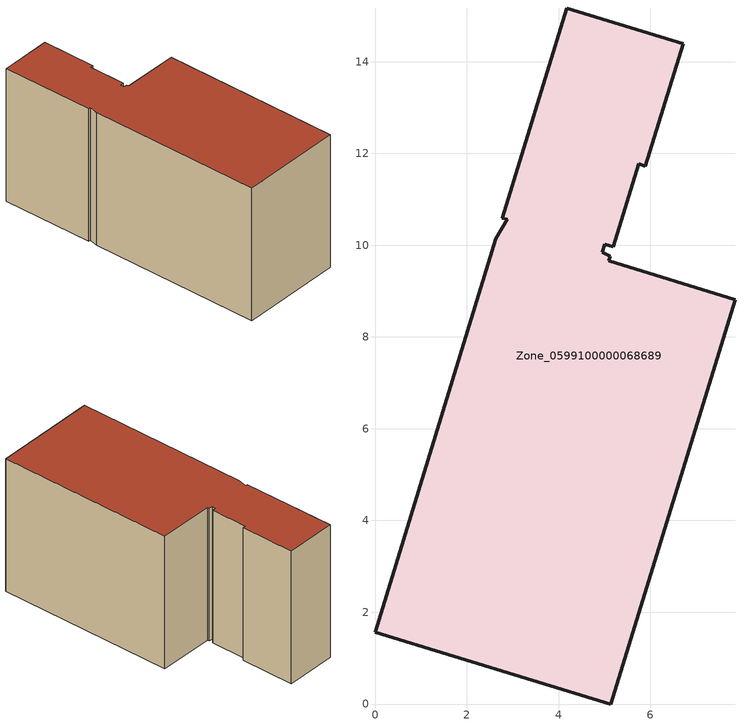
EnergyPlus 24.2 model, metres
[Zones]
Zone_0599100000068689
 floor ground (C_G): 5.01,10.02 4.95,9.84 5.12,9.76 5.09,9.66 7.85,8.81 5.14,0 0,1.57 2.63,10.14 2.88,10.56 2.77,10.59 4.18,15.17 6.71,14.39 5.89,11.72 5.74,11.77 5.19,9.97 z0
 wall outside (C_F): 7.85,8.81 5.09,9.66 5.12,9.76 4.95,9.84 5.01,10.02 5.19,9.97 5.74,11.77 5.89,11.72 6.71,14.39 4.18,15.17 2.77,10.59 2.88,10.56 2.63,10.14 0,1.57 5.14,0 7.85,8.81 z0:7.15
 roof outside (C_R): 4.95,9.84 5.01,10.02 5.19,9.97 5.74,11.77 5.89,11.72 6.71,14.39 4.18,15.17 2.77,10.59 2.88,10.56 2.63,10.14 0,1.57 5.14,0 7.85,8.81 5.09,9.66 5.12,9.76 z7.15
[BUILDING]
Pand.0599100000068689: North Axis=0; Terrain=City; Loads Convergence Tolerance Value=0.04; Temperature Convergence Tolerance Value=0.4; Solar Distribution=FullExterior; Maximum Number of Warmup Days=25; Minimum Number of Warmup Days=1
[Site:Location]
Rotterdam.The.Hague.AP_ZH_NLD Design_Conditions: Latitude=51.96; Longitude=4.45; Time Zone=1; Elevation=-4.5
[SITE:GROUNDTEMPERATURE:BUILDINGSURFACE]
18, 18, 18, 18, 18, 18, 18, 18, 18, 18, 18, 18
[MATERIAL] Thermal Absorptance=0.9; Solar Absorptance=0.7; Visible Absorptance=0.7
Name | Roughness | Thickness | Conductivity | Density | Specific Heat
G.TC.1975-1991 | MediumSmooth | 0.15 | 0.288461 | 540 | 1210
F.TC.1975-1991 | Rough | 0.3 | 0.230769 | 1920 | 840
R.TC.1975-1991 | MediumRough | 0.2 | 0.153846 | 1500 | 1000
[CONSTRUCTION]
C_G: G.TC.1975-1991
C_F: F.TC.1975-1991
C_R: R.TC.1975-1991
[ZONE]
Zone_0599100000068689: Type=1; Multiplier=1; Ceiling Height=Autocalculate; Volume=Autocalculate; Floor Area=autocalculate; Part of Total Floor Area=Yes
[ZONEINFILTRATION:DESIGNFLOWRATE]
Infil_Zone_0599100000068689: Zone or ZoneList or Space or SpaceList=Zone_0599100000068689; Schedule=AlwaysOn; Design Flow Rate Calculation Method=Flow/Area; Flow Rate per Floor Area=0.003; Constant Term Coefficient=1; Temperature Term Coefficient=0; Velocity Term Coefficient=0; Velocity Squared Term Coefficient=0
[HVACTEMPLATE:ZONE:IDEALLOADSAIRSYSTEM]
Zone_0599100000068689: Maximum Heating Supply Air Temperature=50; Minimum Cooling Supply Air Temperature=13; Maximum Heating Supply Air Humidity Ratio=0.0156; Minimum Cooling Supply Air Humidity Ratio=0.0077; Heating Limit=NoLimit; Cooling Limit=NoLimit; Dehumidification Control Type=ConstantSensibleHeatRatio; Cooling Sensible Heat Ratio=0.7; Dehumidification Setpoint=60; Humidification Control Type=None; Humidification Setpoint=30; Outdoor Air Method=None; Outdoor Air Flow Rate per Person=0.00944; Outdoor Air Flow Rate per Zone Floor Area=0; Outdoor Air Flow Rate per Zone=0; Demand Controlled Ventilation Type=None; Outdoor Air Economizer Type=NoEconomizer; Heat Recovery Type=None; Sensible Heat Recovery Effectiveness=0.7; Latent Heat Recovery Effectiveness=0.65
[ZONECONTROL:THERMOSTAT]
ThermostatControl_Zone_0599100000068689: Zone or ZoneList=Zone_0599100000068689; Control Type Schedule=DualSetpointControlType; Control 1=Thermostat_Zone_0599100000068689; Temperature Difference Between Cutout And Setpoint=0
[THERMOSTATSETPOINT:DUALSETPOINT]
Thermostat_Zone_0599100000068689: Heating Setpoint Temperature Schedule=HeatingSetpoint_Zone_0599100000068689; Cooling Setpoint Temperature Schedule=CoolingSetpoint_Zone_0599100000068689
[SCHEDULE:COMPACT]
HeatingSetpoint_Zone_0599100000068689: Through: 12/31, For: AllDays, Until: 24:00, 21
CoolingSetpoint_Zone_0599100000068689: Through: 12/31, For: AllDays, Until: 24:00, 24
DualSetpointControlType: Through: 12/31, For: AllDays, Until: 24:00, 4
AlwaysOn: Through: 12/31, For: AllDays, Until: 24:00, 1
